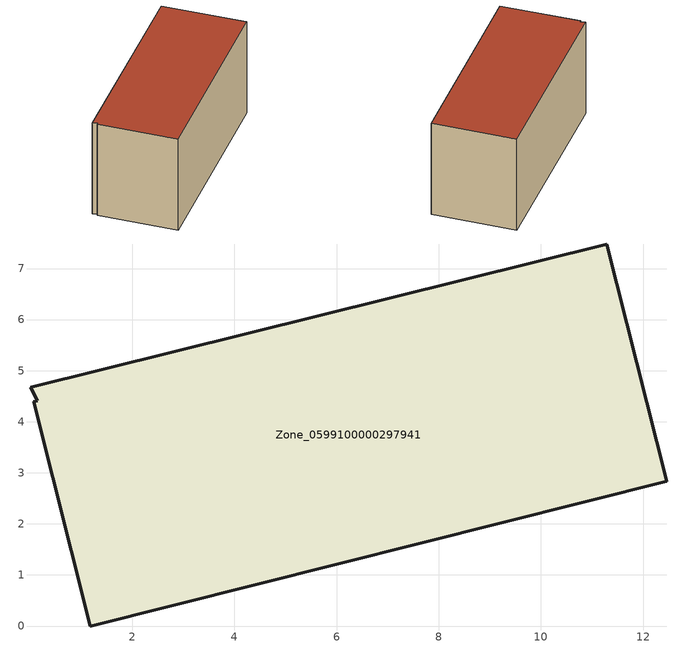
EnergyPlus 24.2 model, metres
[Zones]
Zone_0599100000297941
 floor ground (C_G): 0.02,4.67 11.29,7.48 12.46,2.83 1.18,0 0.07,4.39 0.14,4.41 z0
 wall outside (C_F): 12.46,2.83 11.29,7.48 0.02,4.67 0.14,4.41 0.07,4.39 1.18,0 12.46,2.83 z0:5.84
 roof outside (C_R): 11.29,7.48 0.02,4.67 0.14,4.41 0.07,4.39 1.18,0 12.46,2.83 z5.84
[BUILDING]
Pand.0599100000297941: North Axis=0; Terrain=City; Loads Convergence Tolerance Value=0.04; Temperature Convergence Tolerance Value=0.4; Solar Distribution=FullExterior; Maximum Number of Warmup Days=25; Minimum Number of Warmup Days=1
[Site:Location]
Rotterdam.The.Hague.AP_ZH_NLD Design_Conditions: Latitude=51.96; Longitude=4.45; Time Zone=1; Elevation=-4.5
[SITE:GROUNDTEMPERATURE:BUILDINGSURFACE]
18, 18, 18, 18, 18, 18, 18, 18, 18, 18, 18, 18
[MATERIAL] Thermal Absorptance=0.9; Solar Absorptance=0.7; Visible Absorptance=0.7
Name | Roughness | Thickness | Conductivity | Density | Specific Heat
G.TI.1992-2005 | MediumSmooth | 0.15 | 0.06 | 540 | 1210
F.TI.1992-2005 | Rough | 0.3 | 0.12 | 1920 | 840
R.TI.1992-2005 | MediumRough | 0.2 | 0.08 | 1500 | 1000
[CONSTRUCTION]
C_G: G.TI.1992-2005
C_F: F.TI.1992-2005
C_R: R.TI.1992-2005
[ZONE]
Zone_0599100000297941: Type=1; Multiplier=1; Ceiling Height=Autocalculate; Volume=Autocalculate; Floor Area=autocalculate; Part of Total Floor Area=Yes
[ZONEINFILTRATION:DESIGNFLOWRATE]
Infil_Zone_0599100000297941: Zone or ZoneList or Space or SpaceList=Zone_0599100000297941; Schedule=AlwaysOn; Design Flow Rate Calculation Method=Flow/Area; Flow Rate per Floor Area=0.0015; Constant Term Coefficient=1; Temperature Term Coefficient=0; Velocity Term Coefficient=0; Velocity Squared Term Coefficient=0
[HVACTEMPLATE:ZONE:IDEALLOADSAIRSYSTEM]
Zone_0599100000297941: Maximum Heating Supply Air Temperature=50; Minimum Cooling Supply Air Temperature=13; Maximum Heating Supply Air Humidity Ratio=0.0156; Minimum Cooling Supply Air Humidity Ratio=0.0077; Heating Limit=NoLimit; Cooling Limit=NoLimit; Dehumidification Control Type=ConstantSensibleHeatRatio; Cooling Sensible Heat Ratio=0.7; Dehumidification Setpoint=60; Humidification Control Type=None; Humidification Setpoint=30; Outdoor Air Method=None; Outdoor Air Flow Rate per Person=0.00944; Outdoor Air Flow Rate per Zone Floor Area=0; Outdoor Air Flow Rate per Zone=0; Demand Controlled Ventilation Type=None; Outdoor Air Economizer Type=NoEconomizer; Heat Recovery Type=None; Sensible Heat Recovery Effectiveness=0.7; Latent Heat Recovery Effectiveness=0.65
[ZONECONTROL:THERMOSTAT]
ThermostatControl_Zone_0599100000297941: Zone or ZoneList=Zone_0599100000297941; Control Type Schedule=DualSetpointControlType; Control 1=Thermostat_Zone_0599100000297941; Temperature Difference Between Cutout And Setpoint=0
[THERMOSTATSETPOINT:DUALSETPOINT]
Thermostat_Zone_0599100000297941: Heating Setpoint Temperature Schedule=HeatingSetpoint_Zone_0599100000297941; Cooling Setpoint Temperature Schedule=CoolingSetpoint_Zone_0599100000297941
[SCHEDULE:COMPACT]
HeatingSetpoint_Zone_0599100000297941: Through: 12/31, For: AllDays, Until: 24:00, 21
CoolingSetpoint_Zone_0599100000297941: Through: 12/31, For: AllDays, Until: 24:00, 24
DualSetpointControlType: Through: 12/31, For: AllDays, Until: 24:00, 4
AlwaysOn: Through: 12/31, For: AllDays, Until: 24:00, 1
